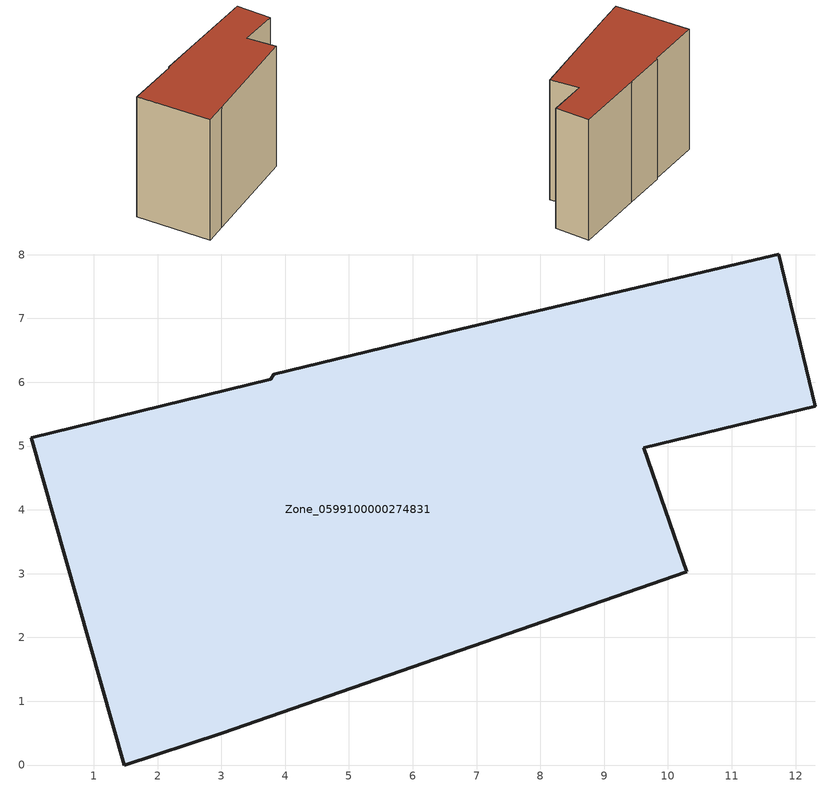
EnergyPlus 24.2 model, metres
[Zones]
Zone_0599100000274831
 floor ground (C_G): 3.82,6.12 6.77,6.84 11.74,8.01 12.31,5.62 9.62,4.97 10.29,3.03 3.01,0.5 1.47,0 0.02,5.13 3.78,6.04 z3.57
 wall outside (C_F): 12.31,5.62 11.74,8.01 6.77,6.84 3.82,6.12 3.78,6.04 0.02,5.13 1.47,0 3.01,0.5 10.29,3.03 9.62,4.97 12.31,5.62 z3.57:12.74
 roof outside (C_R): 0.02,5.13 1.47,0 3.01,0.5 10.29,3.03 9.62,4.97 12.31,5.62 11.74,8.01 6.77,6.84 3.82,6.12 3.78,6.04 z12.74
[BUILDING]
Pand.0599100000274831: North Axis=0; Terrain=City; Loads Convergence Tolerance Value=0.04; Temperature Convergence Tolerance Value=0.4; Solar Distribution=FullExterior; Maximum Number of Warmup Days=25; Minimum Number of Warmup Days=1
[Site:Location]
Rotterdam.The.Hague.AP_ZH_NLD Design_Conditions: Latitude=51.96; Longitude=4.45; Time Zone=1; Elevation=-4.5
[SITE:GROUNDTEMPERATURE:BUILDINGSURFACE]
18, 18, 18, 18, 18, 18, 18, 18, 18, 18, 18, 18
[MATERIAL] Thermal Absorptance=0.9; Solar Absorptance=0.7; Visible Absorptance=0.7
Name | Roughness | Thickness | Conductivity | Density | Specific Heat
G.TI.1946 | MediumSmooth | 0.15 | 1 | 540 | 1210
F.TI.1946 | Rough | 0.3 | 0.857143 | 1920 | 840
R.TI.1946 | MediumRough | 0.2 | 0.1 | 1500 | 1000
[CONSTRUCTION]
C_G: G.TI.1946
C_F: F.TI.1946
C_R: R.TI.1946
[ZONE]
Zone_0599100000274831: Type=1; Multiplier=1; Ceiling Height=Autocalculate; Volume=Autocalculate; Floor Area=autocalculate; Part of Total Floor Area=Yes
[ZONEINFILTRATION:DESIGNFLOWRATE]
Infil_Zone_0599100000274831: Zone or ZoneList or Space or SpaceList=Zone_0599100000274831; Schedule=AlwaysOn; Design Flow Rate Calculation Method=Flow/Area; Flow Rate per Floor Area=0.003; Constant Term Coefficient=1; Temperature Term Coefficient=0; Velocity Term Coefficient=0; Velocity Squared Term Coefficient=0
[HVACTEMPLATE:ZONE:IDEALLOADSAIRSYSTEM]
Zone_0599100000274831: Maximum Heating Supply Air Temperature=50; Minimum Cooling Supply Air Temperature=13; Maximum Heating Supply Air Humidity Ratio=0.0156; Minimum Cooling Supply Air Humidity Ratio=0.0077; Heating Limit=NoLimit; Cooling Limit=NoLimit; Dehumidification Control Type=ConstantSensibleHeatRatio; Cooling Sensible Heat Ratio=0.7; Dehumidification Setpoint=60; Humidification Control Type=None; Humidification Setpoint=30; Outdoor Air Method=None; Outdoor Air Flow Rate per Person=0.00944; Outdoor Air Flow Rate per Zone Floor Area=0; Outdoor Air Flow Rate per Zone=0; Demand Controlled Ventilation Type=None; Outdoor Air Economizer Type=NoEconomizer; Heat Recovery Type=None; Sensible Heat Recovery Effectiveness=0.7; Latent Heat Recovery Effectiveness=0.65
[ZONECONTROL:THERMOSTAT]
ThermostatControl_Zone_0599100000274831: Zone or ZoneList=Zone_0599100000274831; Control Type Schedule=DualSetpointControlType; Control 1=Thermostat_Zone_0599100000274831; Temperature Difference Between Cutout And Setpoint=0
[THERMOSTATSETPOINT:DUALSETPOINT]
Thermostat_Zone_0599100000274831: Heating Setpoint Temperature Schedule=HeatingSetpoint_Zone_0599100000274831; Cooling Setpoint Temperature Schedule=CoolingSetpoint_Zone_0599100000274831
[SCHEDULE:COMPACT]
HeatingSetpoint_Zone_0599100000274831: Through: 12/31, For: AllDays, Until: 24:00, 21
CoolingSetpoint_Zone_0599100000274831: Through: 12/31, For: AllDays, Until: 24:00, 24
DualSetpointControlType: Through: 12/31, For: AllDays, Until: 24:00, 4
AlwaysOn: Through: 12/31, For: AllDays, Until: 24:00, 1
